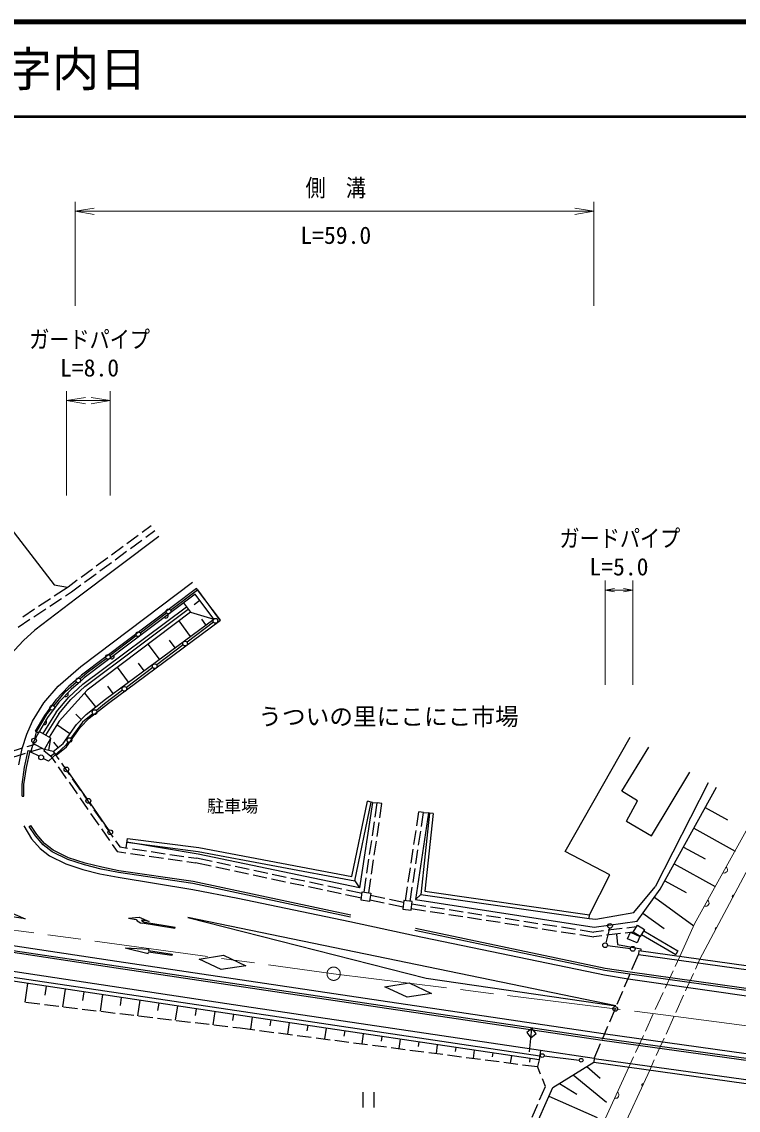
# Model space of a CAD drawing. Units: millimetres, scale not verified. Extents: x 40000 to 680000, y 20000 to 380000.
# Drawn here: x 426839 to 502497, y 265090 to 380000 of the extents above; entities that cross this region are included whole.
import ezdxf
from ezdxf.enums import TextEntityAlignment as Align

# ---------------------------------------------------------------- set-up
doc = ezdxf.new("R2010")
doc.units = ezdxf.units.MM
doc.header["$LTSCALE"] = 1000
doc.header["$PDMODE"] = 32
doc.header["$PDSIZE"] = 500
doc.linetypes.add('CHAIN', pattern=[18.5, 12, -1.5, 3.5, -1.5])
for name, color, linetype, lineweight in [('M-BGD', 7, 'Continuous', 25), ('M-BMK', 2, 'CHAIN', 13), ('M-STR-HTXT', 7, 'Continuous', 13), ('M-STR-STR1', 1, 'Continuous', 25), ('M-STR-STRC', 7, 'Continuous', 25), ('M-TTL', 2, 'Continuous', 140), ('M-TTL-LINE', 7, 'Continuous', 50), ('M-WORK', 1, 'Continuous', 13)]:
    doc.layers.add(name, color=color, linetype=linetype, lineweight=lineweight)
doc.layers.add('M-OTRS', color=6, linetype='Continuous')
doc.layers.add('M-TTL-TXT', color=7, linetype='Continuous')
doc.styles.add('ＭＳ ゴシック', font='')
doc.styles.add('ＭＳ Ｐゴシック', font='')
doc.styles.get('ＭＳ ゴシック').set_extended_font_data('MS Gothic')
doc.styles.get('ＭＳ Ｐゴシック').set_extended_font_data('MS PGothic')

# ---------------------------------------------------------------- blocks, each defined once
blk = doc.blocks.new('open_arrow')
at = {"color": 0, "linetype": 'Continuous', "lineweight": -2}
blk.add_lwpolyline([(7.5, 1.25), (0, 0), (7.5, -1.25)], dxfattribs=at)

msp = doc.modelspace()

# ---------------------------------------------------------------- linework, layer by layer
at = {"layer": 'M-BGD'}
for p, q in [((423609, 329181), (430274, 320564)), ((440521, 326778), (439551, 326066)), ((439147, 325770), (437938, 324883)), ((439526, 325242), (438316, 324355)), ((440905, 326253), (439929, 325537)), ((437535, 324588), (436325, 323701)), ((437913, 324059), (436703, 323172)), ((435922, 323405), (434712, 322518)), ((434309, 322222), (433099, 321335)), ((436300, 322876), (435090, 321989)), ((432696, 321040), (431726, 320328)), ((434687, 321694), (433478, 320806)), ((431726, 320328), (430273, 319365)), ((430274, 320564), (431675, 320294)), ((432098, 319795), (431456, 319370)), ((433074, 320511), (432098, 319795)), ((445288, 320167), (433146, 311038)), ((445155, 319566), (433418, 310745)), ((442535, 317896), (445379, 320033)), ((447110, 316920), (445155, 319566)), ((447809, 316815), (445288, 320167)), ((445379, 320033), (447631, 317009)), ((429856, 319088), (428606, 318260)), ((431040, 319093), (429789, 318264)), ((443924, 318642), (444667, 317682)), ((445643, 318905), (445032, 318453)), ((428189, 317983), (426939, 317154)), ((429373, 317988), (428122, 317159)), ((433304, 310061), (444231, 318246)), ((433508, 309814), (444426, 317993)), ((444667, 317682), (433760, 309439)), ((439336, 315494), (442135, 317596)), ((444667, 317682), (447110, 316920)), ((427706, 316883), (426455, 316054)), ((435677, 308475), (447110, 316920)), ((435981, 308078), (447809, 316815)), ((444660, 315110), (443443, 316757)), ((447094, 316607), (444291, 314511)), ((446293, 316317), (445841, 316929)), ((447631, 317009), (447494, 316906)), ((436138, 313092), (438937, 315194)), ((441393, 312697), (440203, 314308)), ((443890, 314212), (441087, 312116)), ((443026, 313904), (442425, 314718)), ((433742, 311292), (435738, 312792)), ((438127, 310284), (436963, 311859)), ((440687, 311816), (437884, 309720)), ((439760, 311491), (439172, 312287)), ((431475, 309312), (432610, 310303)), ((432486, 310427), (431799, 309846)), ((433146, 311038), (432486, 310427)), ((433418, 310745), (432744, 310122)), ((432986, 310632), (433742, 311292)), ((430213, 307769), (431475, 309312)), ((431799, 309846), (430443, 308413)), ((432074, 309555), (430751, 308156)), ((433760, 309439), (430794, 306160)), ((431806, 308690), (433304, 310061)), ((432038, 308468), (433508, 309814)), ((432744, 310122), (432074, 309555)), ((434657, 307663), (433486, 309135)), ((437483, 309421), (435579, 307997)), ((436493, 309078), (435918, 309856)), ((430443, 308413), (429226, 306760)), ((430751, 308156), (429559, 306539)), ((430479, 307110), (431806, 308690)), ((430739, 306921), (432038, 308468)), ((433637, 306852), (435677, 308475)), ((433971, 306479), (435981, 308078)), ((435579, 307997), (434719, 307276)), ((428405, 305044), (429539, 306944)), ((430479, 307110), (429063, 304852)), ((430739, 306921), (429342, 304695)), ((429539, 306944), (429897, 307382)), ((433127, 306338), (432555, 306906)), ((432617, 305824), (433637, 306852)), ((434336, 306955), (433262, 306055)), ((429226, 306760), (428252, 305121)), ((429559, 306539), (428596, 304917)), ((430794, 306160), (429748, 304466)), ((431911, 304817), (430553, 305769)), ((431204, 303809), (432617, 305824)), ((433262, 306055), (432017, 304365)), ((433002, 305503), (433971, 306479)), ((428690, 305062), (428008, 303852)), ((428207, 304350), (428405, 305044)), ((428252, 305121), (428596, 304917)), ((429907, 304376), (428690, 305062)), ((431573, 303464), (433002, 305503)), ((428254, 303713), (427375, 303446)), ((427796, 302907), (428070, 303869)), ((428008, 303852), (429224, 303166)), ((429224, 303166), (429907, 304376)), ((431488, 303647), (429653, 301951)), ((429683, 303059), (429907, 304376)), ((430142, 302952), (431204, 303809)), ((430673, 303381), (430221, 303941)), ((430456, 302563), (431573, 303464)), ((431720, 303963), (431488, 303647)), ((484212, 292418), (491099, 304482)), ((490221, 298770), (493047, 303428)), ((426897, 303301), (425461, 302867)), ((425782, 302337), (427218, 302772)), ((427136, 301320), (427513, 303082)), ((427333, 301284), (427709, 303040)), ((427513, 303082), (427709, 303040)), ((427696, 302917), (428977, 303305)), ((428667, 302459), (427796, 302907)), ((429653, 301951), (429111, 302230)), ((429224, 303166), (429177, 303064)), ((429177, 303064), (429900, 302483)), ((430142, 302952), (429224, 303166)), ((430310, 302768), (429900, 302483)), ((429900, 302483), (430402, 301760)), ((430142, 302952), (430456, 302563)), ((430310, 302768), (430751, 302134)), ((426873, 299483), (427136, 301320)), ((427073, 299468), (427333, 301284)), ((430688, 301350), (431544, 300118)), ((431036, 301724), (431893, 300493)), ((432178, 300082), (433035, 298851)), ((493346, 294044), (497384, 300797)), ((426865, 298234), (426873, 299483)), ((427065, 298233), (427073, 299468)), ((431830, 299708), (432686, 298476)), ((491874, 297767), (490221, 298770)), ((499308, 299647), (493720, 288673)), ((494264, 288426), (500201, 299192)), ((426865, 298234), (427065, 298233)), ((432972, 298066), (433828, 296834)), ((433320, 298440), (434177, 297209)), ((461703, 289777), (463360, 297704)), ((462015, 289311), (463751, 297622)), ((463751, 297622), (463360, 297704)), ((463873, 297592), (463751, 297622)), ((490714, 295618), (491874, 297767)), ((434462, 296798), (435319, 295567)), ((463873, 297592), (462507, 288552)), ((463873, 297592), (464377, 297531)), ((464156, 296038), (464377, 297531)), ((464871, 297458), (464377, 297531)), ((464651, 295965), (464871, 297458)), ((469782, 296473), (468404, 287343)), ((468545, 295118), (468767, 296602)), ((469262, 296528), (468767, 296602)), ((469041, 295050), (469262, 296528)), ((469262, 296528), (469782, 296473)), ((469879, 296462), (469782, 296473)), ((499010, 297033), (501365, 295734)), ((434114, 296424), (434970, 295193)), ((463865, 294059), (464083, 295543)), ((464359, 293987), (464578, 295470)), ((469879, 296462), (468977, 287880)), ((470277, 296420), (469415, 288222)), ((470277, 296420), (469879, 296462)), ((490714, 295618), (493346, 294044)), ((427633, 295036), (427800, 295146)), ((428278, 294060), (427633, 295036)), ((428437, 294182), (427800, 295146)), ((429252, 293262), (428437, 294182)), ((435256, 294782), (436112, 293551)), ((435604, 295156), (436461, 293925)), ((468249, 293140), (468471, 294624)), ((468745, 293072), (468967, 294556)), ((497809, 294854), (502166, 292451)), ((429113, 293116), (428278, 294060)), ((430041, 292371), (429113, 293116)), ((430149, 292541), (429252, 293262)), ((436397, 293140), (436900, 292418)), ((436746, 293514), (437187, 292881)), ((437869, 292780), (437997, 293782)), ((437947, 293385), (445481, 292422)), ((445473, 292139), (437947, 293385)), ((437997, 293782), (445543, 292817)), ((463573, 292081), (463792, 293565)), ((464067, 292008), (464286, 293492)), ((431707, 291554), (430041, 292371)), ((431783, 291740), (430149, 292541)), ((436900, 292418), (437833, 292280)), ((437187, 292881), (438021, 292758)), ((438328, 292207), (439812, 291989)), ((438516, 292685), (440000, 292466)), ((440307, 291916), (441791, 291697)), ((440494, 292393), (441978, 292175)), ((442473, 292102), (443957, 291883)), ((462507, 288552), (445473, 292139)), ((445481, 292422), (462015, 289311)), ((445543, 292817), (461703, 289777)), ((467953, 291162), (468175, 292646)), ((468449, 291094), (468671, 292578)), ((488945, 289955), (484212, 292418)), ((496717, 292875), (499003, 291615)), ((433473, 290980), (431707, 291554)), ((433528, 291172), (431783, 291740)), ((435241, 290550), (433473, 290980)), ((435289, 290744), (433528, 291172)), ((437081, 290376), (435289, 290744)), ((442285, 291624), (443769, 291405)), ((444264, 291333), (445197, 291195)), ((444452, 291810), (445286, 291687)), ((446856, 290843), (445197, 291195)), ((446937, 291337), (445286, 291687)), ((448813, 290427), (447345, 290739)), ((448893, 290921), (447426, 291233)), ((450850, 290506), (449382, 290817)), ((463281, 290102), (463500, 291586)), ((463775, 290029), (463994, 291513)), ((495736, 291095), (500078, 288701)), ((437046, 290178), (435241, 290550)), ((444897, 289026), (437046, 290178)), ((444932, 289223), (437081, 290376)), ((450769, 290012), (449302, 290323)), ((452725, 289596), (451258, 289908)), ((452806, 290090), (451339, 290402)), ((454762, 289674), (453295, 289986)), ((462987, 288114), (463208, 289608)), ((467657, 289184), (467879, 290668)), ((468153, 289116), (468375, 290600)), ((486800, 285720), (488945, 289955)), ((461544, 285480), (444897, 289026)), ((461586, 285676), (444932, 289223)), ((454682, 289180), (453214, 289492)), ((456638, 288765), (455171, 289077)), ((456719, 289259), (455251, 289571)), ((458594, 288349), (457127, 288661)), ((458675, 288843), (457208, 289155)), ((460631, 288428), (459164, 288740)), ((462015, 289311), (462507, 288552)), ((463482, 288041), (463702, 289535)), ((467361, 287206), (467583, 288690)), ((467858, 287143), (468079, 288622)), ((491484, 285952), (493720, 288673)), ((491809, 285064), (494264, 288426)), ((494755, 289316), (496981, 288088)), ((460551, 287934), (459083, 288246)), ((462699, 287478), (461040, 287830)), ((462772, 287973), (461120, 288324)), ((462666, 287256), (462796, 288142)), ((462796, 288142), (463692, 288011)), ((463692, 288011), (463561, 287124)), ((463588, 287304), (465098, 286988)), ((463661, 287800), (465166, 287485)), ((465655, 287382), (467160, 287067)), ((468977, 287880), (468404, 287343)), ((468404, 287343), (487292, 284410)), ((468977, 287880), (486743, 285324)), ((469415, 288222), (486800, 285720)), ((493650, 287586), (497793, 284560)), ((463561, 287124), (462666, 287256)), ((465587, 286885), (467098, 286569)), ((467181, 287228), (467068, 286330)), ((467068, 286330), (467956, 286219)), ((468068, 287117), (467181, 287228)), ((467956, 286219), (468068, 287117)), ((467976, 286376), (469456, 286148)), ((468038, 286873), (469491, 286648)), ((469985, 286572), (471468, 286343)), ((471962, 286267), (473444, 286038)), ((469950, 286071), (471432, 285843)), ((471927, 285766), (473409, 285537)), ((473903, 285461), (475386, 285232)), ((473939, 285962), (475421, 285733)), ((475880, 285156), (477362, 284927)), ((475915, 285656), (477398, 285427)), ((477892, 285351), (479374, 285122)), ((479868, 285046), (481351, 284817)), ((486743, 285324), (486800, 285720)), ((486743, 285324), (487450, 285259)), ((487292, 284410), (491809, 285064)), ((487450, 285259), (491484, 285952)), ((492423, 285905), (494664, 284268)), ((436791, 280097), (408316, 284361)), ((436821, 280295), (408346, 284559)), ((488392, 279842), (468363, 284065)), ((488428, 280039), (468404, 284261)), ((477856, 284851), (479339, 284622)), ((479833, 284546), (481315, 284317)), ((481809, 284240), (483292, 284011)), ((481845, 284741), (483327, 284512)), ((483786, 283935), (485268, 283706)), ((483821, 284436), (485304, 284207)), ((485798, 284130), (487251, 283906)), ((488260, 284027), (487251, 283906)), ((490245, 284265), (488756, 284086)), ((491405, 283900), (490565, 283800)), ((491750, 284445), (490742, 284325)), ((490808, 283195), (491110, 283879)), ((491110, 283879), (492119, 283434)), ((491394, 283883), (491871, 284637)), ((492131, 283416), (491394, 283883)), ((491871, 284637), (492609, 284169)), ((492609, 284169), (492131, 283416)), ((492511, 284015), (496123, 281924)), ((485763, 283630), (487243, 283401)), ((488083, 283502), (487243, 283401)), ((490068, 283740), (488579, 283562)), ((489658, 283695), (489750, 282571)), ((491817, 282750), (490808, 283195)), ((492119, 283434), (491817, 282750)), ((492270, 283635), (495898, 281534)), ((450342, 276055), (410794, 281990)), ((489750, 282571), (492228, 282145)), ((492228, 282145), (492196, 281912)), ((496123, 281924), (495898, 281534)), ((450194, 275066), (410648, 281000)), ((450253, 275462), (410706, 281396)), ((464644, 275946), (436791, 280097)), ((464673, 276143), (436821, 280295)), ((491052, 279453), (488392, 279842)), ((491081, 279651), (488428, 280039)), ((510141, 276787), (491052, 279453)), ((510167, 276985), (491081, 279651)), ((427455, 278478), (427158, 276499)), ((429432, 278182), (429288, 277221)), ((431410, 277885), (431130, 276023)), ((433387, 277588), (433252, 276687)), ((435364, 277292), (435102, 275547)), ((437342, 276995), (437215, 276152)), ((427267, 276486), (428756, 276308)), ((429252, 276248), (430742, 276070)), ((431238, 276010), (432728, 275831)), ((439319, 276698), (439075, 275070)), ((441296, 276402), (441178, 275617)), ((443273, 276105), (443047, 274594)), ((445251, 275808), (445142, 275082)), ((481618, 271395), (450342, 276055)), ((488132, 272466), (464644, 275946)), ((488161, 272664), (464673, 276143)), ((433224, 275772), (434713, 275593)), ((435210, 275534), (436699, 275355)), ((437196, 275296), (438685, 275117)), ((439181, 275057), (440671, 274879)), ((441167, 274819), (442656, 274641)), ((447228, 275511), (447019, 274117)), ((449205, 275215), (449105, 274547)), ((481471, 270406), (450194, 275066)), ((481530, 270802), (450253, 275462)), ((451171, 274921), (450979, 273632)), ((443153, 274581), (444642, 274402)), ((445139, 274343), (446628, 274164)), ((447124, 274105), (448614, 273926)), ((449110, 273867), (449894, 273773)), ((449894, 273773), (451464, 273569)), ((451960, 273504), (453448, 273311)), ((453126, 274630), (453033, 274003)), ((455081, 274338), (454900, 273123)), ((457036, 274047), (456948, 273457)), ((458990, 273756), (458820, 272613)), ((480709, 273724), (480165, 273284)), ((480446, 271238), (480709, 273724)), ((481149, 273180), (480709, 273724)), ((453944, 273247), (455431, 273054)), ((455927, 272989), (457414, 272796)), ((457910, 272732), (459398, 272538)), ((459894, 272474), (461381, 272281)), ((460945, 273464), (460863, 272912)), ((462900, 273173), (462741, 272104)), ((464855, 272882), (464778, 272366)), ((466810, 272591), (466661, 271595)), ((480165, 273284), (480605, 272740)), ((480605, 272740), (481149, 273180)), ((514664, 268766), (488132, 272466)), ((514691, 268964), (488161, 272664)), ((461877, 272216), (463364, 272023)), ((463860, 271959), (465348, 271766)), ((465844, 271701), (467331, 271508)), ((467827, 271444), (469314, 271251)), ((468764, 272299), (468693, 271820)), ((470719, 272008), (470582, 271086)), ((472674, 271717), (472608, 271274)), ((474629, 271426), (474502, 270577)), ((481618, 271395), (481471, 270406)), ((487293, 270553), (481618, 271395)), ((469810, 271186), (471298, 270993)), ((471794, 270929), (473281, 270735)), ((473777, 270671), (475265, 270478)), ((475760, 270414), (477248, 270220)), ((476584, 271134), (476523, 270728)), ((477744, 270156), (479231, 269963)), ((478538, 270843), (478423, 270068)), ((480493, 270552), (480438, 270182)), ((481471, 270406), (481298, 269694)), ((482901, 267478), (487238, 270157)), ((479727, 269898), (481298, 269694)), ((481625, 268884), (481298, 269694)), ((486515, 269710), (487902, 268460)), ((482139, 267609), (481812, 268420)), ((483624, 267924), (485439, 266772)), ((485070, 268817), (488581, 265937)), ((462856, 266985), (462856, 265385)), ((464056, 265385), (464056, 266985)), ((478146, 256752), (482901, 267478)), ((481520, 266194), (482139, 267609)), ((480719, 264361), (481320, 265735)), ((482505, 266584), (487584, 264332))]:
    msp.add_line(p, q, dxfattribs=at)
for centre in [(442335, 317746), (447294, 316757), (439136, 315344), (444090, 314361), (435938, 312942), (440887, 311966), (432798, 310468), (437683, 309571), (430055, 307575), (434527, 307115), (428139, 304109), (431868, 304164), (428889, 302344)]:
    msp.add_circle(centre, 250, dxfattribs=at)
for centre, start, end in [((442059, 317310), 229.60917, 24.2484), ((436331, 313005), 229.60917, 24.2484), ((431488, 309017), 239.27079, 33.91002), ((429208, 306056), 251.97808, 46.61732)]:
    msp.add_arc(centre, 256, start, end, dxfattribs=at)
at = {"layer": 'M-BMK'}
for points in [[(360522, 293104), (388671, 289200), (416223, 285433), (459774, 279500)], [(459774, 279500), (494581, 275158), (517626, 272149), (529421, 271274), (540380, 270985), (549560, 271123), (558883, 271817)]]:
    msp.add_lwpolyline(points, dxfattribs=at)
msp.add_circle((459774, 279500), 700, dxfattribs=at)
at = {"layer": 'M-OTRS'}
msp.add_point((489511, 275790), dxfattribs=at)
at = {"layer": 'M-STR-HTXT'}
for p, q in [((432471, 350000), (432471, 361000)), ((487243, 350000), (487243, 361000)), ((432471, 360000), (487243, 360000)), ((431555, 330000), (431555, 341000)), ((436182, 330000), (436182, 341000)), ((431555, 340000), (436182, 340000)), ((488443, 310000), (488443, 321000)), ((491361, 310000), (491361, 321000)), ((488443, 320000), (491361, 320000))]:
    msp.add_line(p, q, dxfattribs=at)
at = {"layer": 'M-STR-STR1'}
for p, q in [((491278, 279961), (491948, 281543)), ((492003, 281939), (491948, 281543)), ((491948, 281543), (509223, 279130)), ((492003, 281939), (509276, 279526)), ((490498, 278120), (491083, 279501)), ((489718, 276278), (490303, 277659)), ((488938, 274437), (489523, 275818)), ((488158, 272595), (488743, 273976)), ((487293, 270553), (487963, 272135)), ((487293, 270553), (487238, 270157)), ((487238, 270157), (513755, 266471)), ((487293, 270553), (513810, 266867))]:
    msp.add_line(p, q, dxfattribs=at)
at = {"layer": 'M-STR-STRC'}
for p, q in [((441327, 325676), (432668, 319153)), ((433083, 311925), (444885, 320842)), ((432668, 319153), (428226, 315757)), ((428226, 315757), (427026, 314683)), ((427026, 314683), (425631, 313176)), ((430698, 309851), (433083, 311925)), ((429165, 308086), (430698, 309851)), ((427972, 306165), (429165, 308086)), ((427375, 304808), (427972, 306165)), ((426890, 303276), (427375, 304808)), ((426520, 301544), (426890, 303276)), ((431698, 300868), (433726, 297959)), ((434012, 297548), (436039, 294639)), ((427050, 295103), (427862, 293732)), ((427862, 293732), (428774, 292715)), ((428774, 292715), (429783, 291953)), ((429783, 291953), (431501, 291090)), ((431501, 291090), (433288, 290515)), ((433288, 290515), (435078, 290062)), ((435078, 290062), (437016, 289708)), ((437016, 289708), (444901, 288407)), ((444901, 288407), (449670, 287491)), ((449670, 287491), (461477, 284998)), ((427202, 285310), (418921, 286545)), ((423534, 286872), (427202, 285310)), ((436895, 280789), (408420, 285054)), ((438116, 285360), (438906, 285235)), ((444378, 285450), (469553, 279037)), ((489585, 276109), (444378, 285450)), ((461477, 284998), (468322, 283550)), ((443007, 284278), (439564, 284826)), ((439828, 284936), (443030, 284427)), ((443007, 284278), (443030, 284427)), ((488892, 284307), (488504, 282756)), ((468322, 283550), (488383, 279377)), ((437752, 282235), (440191, 281641)), ((437752, 282235), (440258, 282086)), ((440191, 281641), (440213, 281790)), ((440258, 282086), (440235, 281938)), ((488691, 282481), (491113, 282163)), ((464747, 276638), (436895, 280789)), ((445561, 281051), (448136, 281457)), ((447913, 279957), (445561, 281051)), ((448136, 281457), (450485, 280326)), ((450485, 280326), (447913, 279957)), ((488383, 279377), (490860, 278960)), ((465179, 278131), (467754, 278536)), ((467531, 277036), (465179, 278131)), ((467754, 278536), (470103, 277405)), ((469553, 279037), (489585, 276109)), ((490860, 278960), (510200, 276186)), ((470103, 277405), (467531, 277036)), ((488232, 273159), (464747, 276638)), ((514760, 269460), (488232, 273159)), ((482006, 270837), (485706, 270392))]:
    msp.add_line(p, q, dxfattribs=at)
for points in [[(438116, 285360), (439249, 285484), (440289, 285015), (439499, 285140)], [(440235, 281938), (442708, 281567), (442685, 281418), (440213, 281790)]]:
    msp.add_lwpolyline(points, dxfattribs=at)
for centre, radius in [((431555, 301073), 250), ((433869, 297754), 250), ((436182, 294434), 250), ((488953, 284550), 250), ((488443, 282513), 250), ((491361, 282130), 250), ((481807, 270861), 200), ((485905, 270368), 200)]:
    msp.add_circle(centre, radius, dxfattribs=at)
for centre, radius, end in [((439721, 285814), 1000, 260.9598), ((439906, 285430), 500, 260.95981)]:
    msp.add_arc(centre, radius, 215.38679, end, dxfattribs=at)
at = {"layer": 'M-TTL'}
msp.add_line((680000, 380000), (40000, 380000), dxfattribs=at)
at = {"layer": 'M-TTL-LINE'}
msp.add_line((40000, 370000), (680000, 370000), dxfattribs=at)
at = {"layer": 'M-WORK'}
for p, q in [((498452, 281038), (507358, 297840)), ((495823, 280261), (496316, 281337)), ((497967, 279968), (498452, 281038)), ((494781, 277988), (495614, 279806)), ((496934, 277692), (497760, 279513)), ((493739, 275716), (494573, 277534)), ((495902, 275415), (496728, 277236)), ((492697, 273443), (493531, 275261)), ((494870, 273138), (495696, 274959)), ((491656, 271171), (492489, 272989)), ((493837, 270861), (494663, 272682)), ((490954, 269640), (491447, 270716)), ((493145, 269336), (493631, 270406)), ((486667, 260286), (490954, 269640)), ((488587, 259499), (493145, 269336))]:
    msp.add_line(p, q, dxfattribs=at)
msp.add_lwpolyline([(496316, 281337), (497884, 284757), (506167, 299640)], dxfattribs=at)
for centre, radius, start, end in [((501005, 290478), 354, 249.69984, 52.10502), ((502024, 287644), 162, 84.69325, 219.45352), ((499060, 286982), 354, 249.69984, 52.10502), ((500222, 284244), 162, 84.69325, 219.45352), ((492479, 267749), 162, 87.75742, 222.51769), ((489548, 266702), 354, 254.17177, 56.57695)]:
    msp.add_arc(centre, radius, start, end, dxfattribs=at)

# ---------------------------------------------------------------- block references
at = {"layer": 'M-STR-HTXT'}
for p, xscale, yscale in [((432471, 360000), 267, 267), ((431555, 340000), 267, 267), ((488443, 320000), 133, 133)]:
    msp.add_blockref('open_arrow', p, dxfattribs=dict(at, xscale=xscale, yscale=yscale))
at = {"layer": 'M-STR-HTXT', "rotation": 180}
for p, xscale, yscale in [((487243, 360000), 267, 267), ((436182, 340000), 267, 267), ((491361, 320000), 133, 133)]:
    msp.add_blockref('open_arrow', p, dxfattribs=dict(at, xscale=xscale, yscale=yscale))

# ---------------------------------------------------------------- texts
at = {"layer": 'M-BGD', "style": 'ＭＳ ゴシック'}
for s, height, p in [('うついの里にこにこ市場', 1833, (465568, 305185)), ('駐車場', 1320, (449106, 296133))]:
    msp.add_text(s, height=height, dxfattribs=at).set_placement(p, align=Align.BOTTOM_CENTER)
at = {"layer": 'M-STR-HTXT', "style": 'ＭＳ Ｐゴシック', "width": 0.85}
for s, p in [('側\u3000溝', (460000, 361000)), ('ガードパイプ', (434000, 345000)), ('ガードパイプ', (490000, 324000))]:
    msp.add_text(s, height=1833, dxfattribs=at).set_placement(p, align=Align.BOTTOM_CENTER)
at = {"layer": 'M-STR-HTXT', "style": 'ＭＳ ゴシック'}
for s, p in [('L=59.0', (460000, 356000)), ('L=8.0', (434000, 342000)), ('L=5.0', (489902, 321000))]:
    msp.add_text(s, height=1833, dxfattribs=at).set_placement(p, align=Align.BOTTOM_CENTER)
at = {"layer": 'M-TTL-TXT', "style": 'ＭＳ ゴシック'}
msp.add_text('下関市大字内日', height=3666, dxfattribs=at).set_placement((405024, 375000), align=Align.MIDDLE_LEFT)

doc.saveas('drawing.dxf')
